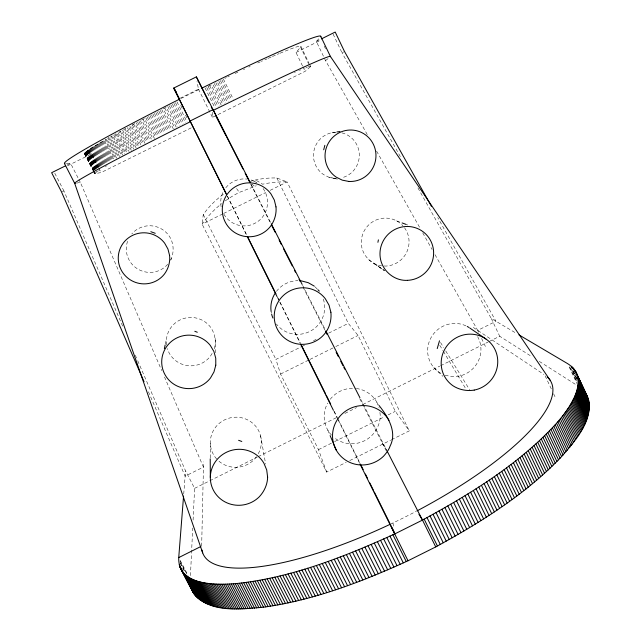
<?xml version="1.0" encoding="UTF-8"?>
<svg xmlns="http://www.w3.org/2000/svg" width="641" height="641" viewBox="0 0 641 641"><rect width="100%" height="100%" fill="white"/><g stroke="black" fill="none" stroke-linecap="round" stroke-linejoin="round"><path stroke-width="0.48" stroke-dasharray="3.21 2.4" d="M210.232 457.874L210.296 442.442M201.659 546.108L203.566 461.889M190.449 575.642L192.717 528.032M193.093 520.091L194.6 488.346L185.553 470.871L136.91 358.928M280.069 53.219A120.837 5.416 -26.4 0 1 300.557 47.146L310.14 67.017L305.124 71.343L212.427 117.335L212.804 111.39M183.727 494.067L185.553 470.871M223.276 194.391A86.631 86.158 -29.5 0 0 203.269 214.535L202.131 224.166L326.654 472.088L346.196 462.345M113.561 158.8L104.195 140.379C97.769 144.77 89.411 147.751 84.484 153.76L92.865 170.161M191.202 127.863L101.086 172.581L94.66 173.655L95.076 173.022M165.346 344.113L166.516 338.72M214.246 348.896C216.538 341.397 214.935 333.064 210.248 326.806A24.526 24.198 -3.1 0 0 166.572 345.042M170.714 260.254C174.384 252.217 174.007 242.474 168.615 235.247A23.541 23.3 20.5 0 0 131.822 233.909M258.267 453.716C262.57 446.344 262.177 437.042 258.091 429.654A25.592 25.031 -13.7 0 0 220.392 422.451A25.592 25.031 -13.7 0 0 217.74 460.11M170.65 259.781L171.387 258.411M212.147 353.415L210.392 356.236A24.526 24.198 -3.1 0 1 167.349 348.584M256.488 456.6L253.836 459.877A25.592 25.031 -13.7 0 1 218.421 460.751M302.52 65.951L296.014 52.482L300.557 47.138M367.277 134.578L325.556 60.615L316.334 41.409L320.115 37.434M325.556 60.615L328.288 58.427M95.373 172.774L95.974 172.333M400.321 156.58L342.118 52.987L343.632 51.841M96.214 172.173L97.36 171.411M97.688 171.203L98.418 170.746M99.227 170.258L99.659 169.993M116.71 158.207L106.879 138.849L105.076 139.882L114.443 158.311M119.579 156.66L109.723 137.246L107.808 138.32L117.199 156.813M105.044 166.868L105.693 166.5M122.599 155.042L112.72 135.571L110.709 136.693L120.123 155.242M106.358 166.131L107.039 165.747M126.405 151.893L116.95 133.232L114.803 134.41L124.699 153.928M131.365 150.395L121.437 130.772L119.162 132.014L129.081 151.605M136.156 147.975L126.173 128.216L123.777 129.506L133.713 149.169M145.01 143.376L134.995 123.505L131.133 125.556L141.132 145.387M154.465 138.504L144.433 118.537L141.677 119.979L151.276 139.049M222.715 213.926L202.131 224.166A99.98 99.243 -29.5 0 1 221.602 203.662M223.605 213.477L265.67 192.556M326.654 472.088L318.489 449.629L280.558 374.056L275.926 359.393L301.839 346.493M302.736 346.044L304.523 345.154M313.457 340.708L316.133 339.369M328.641 333.144L348.303 323.36L358.063 335.459L395.321 411.322L409.287 430.872L391.515 439.734M280.558 374.056L309.066 359.857M309.956 359.417L334.898 346.989M335.788 346.549L358.063 335.459M435.015 254.669L477.721 330.379L495.966 321.277L437.779 217.628M194.6 488.346L208.918 481.215M209.815 480.766L257.233 457.129M258.131 456.68L337.767 416.979M344.922 413.413L356.556 407.612M362.822 404.495L439.766 366.131M440.663 365.69L488.081 342.046M488.979 341.605L499.716 336.253L531.75 356.596M318.489 449.629L333.681 442.058M334.57 441.617L384.6 416.666M388.174 414.887L395.321 411.322M349.754 460.567L390.625 440.183M179.857 98.369L198.462 89.147L197.027 81.351M181.066 98.434L200.184 88.963M67.121 165.025L70.566 163.319L78.539 178.847M316.334 41.409L320.62 39.285M67.626 165.771L91.559 153.904L98.361 167.245M296.014 52.482L320.732 40.223M270.141 190.345L287.128 181.932L409.287 430.872M221.201 105.092L211.234 84.908L206.602 87.168L216.586 107.351M390.297 524.234L392.981 522.96A194.095 56.007 -26.4 0 0 416.017 511.414M225.247 200.897A99.98 99.243 -29.5 0 1 239.349 192.388L256.256 185.77M62.257 191.459L63.94 191.01L123.352 327.727M249.581 181.531L255.615 179.953A86.631 86.158 -29.5 0 1 276.832 177.99L287.128 181.932A99.98 99.243 -29.5 0 0 262.618 184.207L255.615 179.953M76.583 183.15L80.309 182.3L161.74 370.618M332.038 132.655L336.95 131.95M66.392 163.639L70.566 163.319M91.559 153.904L84.484 153.76M384.183 265.983L385.874 266.071A24.102 23.773 -54.3 0 0 403.461 226.425M336.028 132.222A23.148 22.908 -76.7 0 0 323.609 174.616L328.961 177.269L334.818 178.438M445.102 375.257L451.881 376.612L458.812 376.171A26.954 26.305 -43.3 0 0 477.649 336.661M381.651 265.855C372.621 264.837 365.074 257.802 362.301 249.309A24.102 23.773 -54.3 0 1 402.877 225.752M328.961 177.269L337.478 179.103M333.096 178.206L337.663 179.2M396.579 220.865L401.21 222.587M405.833 224.31L407.684 224.999M253.596 180.898L256.528 182.605M417.924 187.925L491.278 318.505L516.43 333.376M440.96 373.423L438.949 372.181A26.954 26.305 -43.3 0 1 431.449 336.91A26.954 26.305 -43.3 0 1 466.327 326.021M539.337 361.42L577.269 385.513M473.33 327.455L543.88 374.416M373.863 263.371L384.4 270.518M368.807 259.781L384.304 270.478M374.576 263.868L384.312 270.59M251.681 184.023L254.653 186.299M433.837 367.605L442.867 376.323M315.06 286.88L317.183 289.003M236.585 188.566L239.349 192.388M356.372 388.518A28.212 27.587 -28.8 0 1 376.804 402.123L378.462 404.615M440.527 342.486L443.636 347.542M445.711 350.915L469.541 389.656M359.705 398.582L382.34 443.099L386.731 450.319L360.362 398.59M439.774 345.291L442.843 350.411M443.356 351.268L465.839 388.855M376.604 151.116L420.288 228.565M422.74 232.915L432.066 249.445M263.082 188.518C269.196 196.907 268.948 208.982 262.506 217.091A23.501 23.469 69.8 0 1 223.437 213.413M180.113 560.242L187.957 575.209M180.065 561.131L186.996 574.368M180.506 562.942L185.602 572.669M180.057 562.982L184.696 571.844M54.789 173.254L63.94 191.01M78.979 179.712L80.309 182.3M89.644 149.217L98.746 167.045M98.818 168.134L101.086 172.581M89.203 149.513L98.297 167.325M88.787 149.802L97.865 167.589M88.386 150.074L97.456 167.838M88.001 150.347L97.063 168.086M87.641 150.603L96.687 168.319M87.296 150.851L96.334 168.551M86.976 151.092L96.006 168.767M86.671 151.316L95.685 168.968M86.391 151.54L95.397 169.168M86.126 151.749L96.471 171.996M85.878 151.949L94.411 168.655M85.654 152.141L94.628 169.705M85.453 152.326L94.411 169.865M85.261 152.494L94.211 170.009M85.093 152.654L94.035 170.153M84.949 152.814L93.874 170.282M84.82 152.959L93.29 169.528M84.708 153.087L93.482 170.226M93.923 171.083L95.237 173.655M84.62 153.215L93.33 170.25M93.77 171.107L95.084 173.679M84.548 153.327L93.209 170.258M93.538 171.115L94.964 173.687M84.468 153.528L93.017 170.25M93.298 170.931L94.772 173.687M93.298 170.987L94.628 173.615M251.24 184.536L270.79 222.884M302.616 285.317L325.356 329.915M250.615 184.015L270.534 223.188M303.129 287.296L324.851 330.027M382.34 443.099L386.379 451.032M103.337 140.876L112.688 159.272M102.496 141.365L112.287 160.611M101.679 141.837L111.454 161.067M100.869 142.31L110.196 160.643M100.084 142.767L109.403 161.083M99.323 143.215L108.633 161.508M98.57 143.664L108.313 162.806M97.841 144.097L107.135 162.349M97.136 144.521L106.414 162.75M96.438 144.938L105.717 163.143M95.765 145.347L105.036 163.527M95.116 145.739L104.371 163.904M94.483 146.132L103.73 164.272M93.866 146.509L103.105 164.633M93.274 146.885L102.496 164.977M92.697 147.246L101.911 165.322M92.136 147.598L101.342 165.65M91.599 147.935L100.797 165.971M91.078 148.271L100.268 166.283M90.581 148.6L99.764 166.588M90.101 148.912L99.275 166.876M118.048 132.623L127.96 152.197M115.869 133.825L125.764 153.359M113.753 134.995L123.192 153.6M111.702 136.132L121.574 155.587M108.762 137.783L118.609 157.181M105.965 139.369L115.789 158.704M133.689 124.194L143.272 143.183M132.407 124.875L141.981 143.856M129.867 126.229L139.866 146.044M129.057 127.759L138.616 146.693M127.391 127.559L137.382 147.342M124.963 128.865L134.947 148.608M122.599 130.147L132.535 149.786M120.292 131.397L130.219 151.004M150.066 115.596L160.114 135.612M148.64 116.341L158.688 136.341M147.23 117.071L157.269 137.062M145.819 117.808L155.867 137.783M143.047 119.258L152.646 138.344M140.315 120.692L150.347 140.619M138.969 121.397L148.992 141.316M137.631 122.102L147.654 142.006M136.301 122.808L146.324 142.695M164.769 108.033L174.825 128.144M173.318 128.905L163.263 108.802L166.275 107.263L176.331 127.383M161.764 109.571L171.379 128.785M160.274 110.332L169.889 129.546M158.792 111.093L168.407 130.299M157.317 111.855L166.932 131.044M155.851 112.608L165.899 132.663M154.393 113.361L164.441 133.408M152.935 114.106L162.99 134.145M203.269 214.535L275.926 359.393M151.492 114.851L161.548 134.882M180.73 105.444L182.477 108.954M185.529 115.092L186.843 117.72M176.996 101.839L187.044 121.998M175.45 102.616L185.497 122.776M173.911 103.393L183.959 123.545M172.373 104.171L182.429 124.314M170.843 104.948L180.89 125.083M169.312 105.725L179.368 125.852M167.79 106.494L177.845 126.622M227.403 196.082L246.985 235.535M277.697 297.4L300.397 343.127M334.217 411.266L337.334 417.539M337.775 418.437L360.034 463.267M209.695 85.662L219.663 105.837M208.149 86.415L218.124 106.598M205.056 87.921L215.039 108.113M198.462 89.147L212.427 117.335M227.339 196.274L246.865 235.688M277.497 297.496L279.268 301.078M279.716 301.975L300.132 343.175M333.865 411.258L337.863 419.318M338.304 420.216L359.609 463.211M276.832 177.99L348.303 323.36M223.372 79.059L233.284 99.195M221.882 79.78L231.369 99.043M220.376 80.502L229.871 99.772M218.869 81.223L228.797 101.382M217.78 82.833L227.291 102.111M215.833 82.689L225.776 102.856M214.302 83.426L224.254 103.594M213.205 85.045L222.731 104.339M300.901 46.336L308.898 62.93M309.323 63.804L310.581 66.424M302.953 66.856L305.124 71.343M324.258 46.088L325.508 48.684M477.721 330.379L478.579 332.182M481.591 338.48L486.327 348.392M333.088 34.093L342.118 52.987M491.278 318.505L499.716 336.253M545.138 375.858L551.917 390.201M553.608 393.79L555.306 397.372M574.841 372.99L576.067 375.61M573.35 370.634L577.036 378.486M573.158 371.131L576.98 379.28M572.429 370.562L577.092 380.498M570.819 368.206L576.748 380.826M569.609 366.78L576.788 382.068M569.264 367.205L576.844 383.358M135.315 355.258L136.509 358.007M148.416 391.763L185.129 476.199L203.445 467.073L164.521 377.044M327.775 430.063L329.73 434.67M376.804 402.123L379.143 407.94M323.304 299.099C326.221 307.351 324.458 316.83 319.162 323.745A27.042 26.762 -29.4 0 1 276.423 324.05M260.599 435.688L265.654 464.06M392.981 522.96L393.83 528.472M379.905 412.395C381.395 420.873 377.533 429.47 371.796 435.576A28.212 27.587 -28.8 0 1 334.177 437.587M215.16 338.344L215.825 353.656M307.84 67.025A120.572 3.213 -26.4 0 1 310.14 67.017M294.491 72.569A120.572 3.213 -26.4 0 1 295.269 72.225M298.858 70.662A120.572 3.213 -26.4 0 1 299.523 70.374M300.164 70.101A120.572 3.213 -26.4 0 1 300.789 69.837M304.619 68.25A120.572 3.213 -26.4 0 1 305.092 68.066M305.973 67.722A120.572 3.213 -26.4 0 1 307.151 67.273M224.871 78.346A120.837 5.416 -26.4 0 1 226.353 77.633M227.827 76.936A120.837 5.416 -26.4 0 1 229.294 76.239M235.079 73.499A120.837 5.416 -26.4 0 1 237.915 72.169M243.46 69.573A120.837 5.416 -26.4 0 1 244.822 68.94M248.828 67.081A120.837 5.416 -26.4 0 1 250.142 66.48M257.746 63.01A120.837 5.416 -26.4 0 1 260.166 61.913M261.36 61.376A120.837 5.416 -26.4 0 1 262.53 60.855M264.837 59.821A120.837 5.416 -26.4 0 1 267.081 58.828M268.178 58.339A120.837 5.416 -26.4 0 1 271.375 56.937M272.409 56.488A120.837 5.416 -26.4 0 1 276.383 54.781M277.329 54.373A120.837 5.416 -26.4 0 1 279.172 53.596M221.113 206.803A23.501 23.469 69.8 0 1 223.397 191.443M225.808 187.757A23.501 23.469 69.8 0 1 246.833 179.063M251.128 179.977A23.501 23.469 69.8 0 1 256.696 182.549M271.415 313.233A27.042 26.762 -29.4 0 1 271.079 311.262M276.447 291.351A27.042 26.762 -29.4 0 1 297.929 280.694M331.541 435.135A28.212 27.587 -28.8 0 1 327.679 403.085M330.219 399.263A28.212 27.587 -28.8 0 1 355.451 388.422M167.71 264.284A23.541 23.3 20.5 0 1 127.815 240.615M341.982 132.887A23.148 22.908 -76.7 0 1 341.741 177.821"/><path stroke-width="0.96" d="M210.224 458.836L210.328 477.569M183.566 496.054L178.735 557.598C177.709 585.986 215.865 585.001 235.263 583.671C291.086 578.014 343.985 556.965 394.68 533.977L422.491 520.083C470.831 493.602 519.098 464.324 556.572 423.26C569.264 408.806 591.587 378.599 567.573 363.607L518.986 334.89M180.65 568.687L192.949 592.156C208.629 613.798 240.319 609.062 263.515 607.203C313.93 600.192 361.949 581.756 408.021 560.771L435.744 546.917C481.062 522.119 525.74 494.259 561.596 456.6C575.746 440.063 597.7 416.281 585.594 393.133M323.697 149.786L324.851 145.323M377.91 242.322L378.406 239.854M164.368 348.608L165.146 345.01M439.494 340.804L437.226 348.592M178.735 557.598L200.777 546.549M201.923 88.105L203.798 87.168A143.047 6.418 -26.4 0 1 320.604 36.817M250.335 182.749L196.362 76.872L173.735 88.065L226.449 194.479M65.406 165.883L51.633 172.709L61.408 191.675L144.025 381.667M321.478 38.861L335.203 32.05L344.385 51.272L431.425 206.306M336.95 131.95L339.89 131.525M150.819 231.689L155.242 233.308M238.604 440.303L241.801 441.465M402.131 222.932L405.833 224.31M194.8 331.277L197.308 332.246M314.346 286.174L308.257 282.697L301.454 280.91A27.042 26.762 -29.4 0 0 299.7 280.742M469.749 328L485.894 338.977M317.888 289.708L319.306 291.118M176.523 92.584L173.735 88.065L226.073 193.39M330.379 56.416L550.194 380.353M379.015 405.441C387.693 416.338 397.372 431.762 390.201 445.856C388.927 449.854 386.323 453.107 383.566 456.192A30.271 29.542 -28.8 0 1 339.241 454.453A30.271 29.542 -28.8 0 1 345.803 410.985A30.271 29.542 -28.8 0 1 388.975 420.36M418.926 514.274L422.491 520.083L435.744 546.917M197.829 581.275L210.28 605.096M196.651 580.906L209.086 604.671M195.513 580.514L207.916 604.223M194.407 580.097L206.795 603.758M193.35 579.664L205.705 603.269M192.324 579.216L204.655 602.764M191.339 578.743L203.646 602.236M190.393 578.246L202.668 601.691M189.48 577.733L201.731 601.13M188.606 577.204L200.833 600.545M187.773 576.652L199.976 599.944M186.972 576.091L199.151 599.327M186.21 575.498L198.365 598.686M185.489 574.897L197.612 598.029M184.808 574.272L196.899 597.356M184.159 573.639L196.226 596.659M179.216 564.681L182.381 570.714M183.542 572.982L195.585 595.954M179.432 565.514L194.984 595.225M179.68 566.332L194.423 594.479M179.969 567.133L193.894 593.726M218.277 584.199L231.064 608.742M216.57 584.135L229.334 608.63M214.903 584.047L227.643 608.493M213.277 583.943L225.993 608.333M211.682 583.815L224.374 608.149M210.128 583.655L222.796 607.948M208.605 583.478L221.257 607.716M207.123 583.286L219.751 607.468M205.681 583.062L218.285 607.195M204.279 582.821L216.858 606.899M202.909 582.549L215.472 606.578M201.586 582.268L214.118 606.242M200.296 581.956L212.804 605.881M199.039 581.627L211.522 605.497M235.263 583.671L248.227 608.662M233.228 583.831L246.176 608.766M231.233 583.959L244.165 608.854M229.278 584.063L242.186 608.91M227.355 584.143L240.247 608.942M225.464 584.207L238.332 608.95M223.613 584.239L236.465 608.934M221.794 584.247L234.63 608.894M220.015 584.231L232.827 608.83M192.949 592.156L191.483 588.839M215.729 115.749L225.72 135.059M252.722 581.531L265.831 606.891M250.423 581.884L263.515 607.203M248.155 582.212L261.232 607.484M245.928 582.517L258.988 607.748M243.724 582.797L256.769 607.98M241.553 583.054L254.581 608.189M239.422 583.286L252.426 608.373M237.322 583.494L250.31 608.525M269.685 578.326L282.897 603.99M267.177 578.863L280.373 604.487M264.693 579.368L277.874 604.952M262.233 579.849L275.406 605.392M259.813 580.305L272.97 605.801M257.418 580.738L270.558 606.194M255.054 581.147L268.178 606.554M387.188 451.2L422.491 520.083M288.049 573.887L301.342 599.832M285.349 574.6L298.634 600.505M282.673 575.281L295.942 601.146M280.021 575.938L293.282 601.771M277.401 576.58L290.645 602.364M64.437 163.415L74.701 183.39L202.708 552.903M274.797 577.188L288.033 602.933M272.233 577.773L285.453 603.477M301.919 569.969L315.26 596.082M299.107 570.802L312.431 596.883M296.302 571.612L309.627 597.66M293.53 572.389L306.847 598.406M290.782 573.15L304.082 599.135M271.247 223.781L302.167 284.428M325.804 330.804L359.905 397.692M226.626 136.829L242.923 168.879M245.183 173.334L249.261 181.347M271.439 224.967L275.061 232.09M279.131 240.103L281.399 244.558M283.659 249.012L292.264 265.927M294.523 270.374L295.429 272.161M299.051 279.284L299.956 281.062M325.756 331.806L327.118 334.482M336.172 352.286L338.432 356.741M340.7 361.187L342.959 365.642M343.864 367.421L344.77 369.2M319.266 564.457L332.639 590.77M316.325 565.434L329.698 591.715M313.409 566.388L326.774 592.637M310.508 567.317L323.865 593.534M307.624 568.222L320.981 594.415M304.763 569.104L318.112 595.265M334.193 559.224L347.582 585.674M331.181 560.314L344.57 586.739M328.176 561.388L341.565 587.781M325.187 562.429L338.576 588.799M322.223 563.455L335.596 589.8M349.449 553.431L362.846 580.001M346.38 554.633L359.777 581.179M343.312 555.811L356.708 582.332M340.259 556.973L353.656 583.47M337.222 558.111L350.611 584.584M364.937 547.126L378.326 573.783M361.82 548.424L375.217 575.073M358.72 549.706L372.117 576.331M355.619 550.972L369.016 577.581M352.534 552.213L365.931 578.799M380.538 540.331L393.911 567.069M377.413 541.725L390.786 568.447M374.288 543.103L387.669 569.809M371.171 544.457L384.552 571.155M368.046 545.803L381.435 572.477M226.177 135.94L213.052 109.619L190.048 121.029L190.465 121.662A142.743 3.806 -26.4 0 0 170.145 131.862L168.335 132.775A142.743 3.806 -26.4 0 0 75.285 183.438M174.616 89.283L179.672 99.435M392.028 527.719L394.632 532.951M360.058 464.108L408.021 560.771M392.853 534.666L406.202 561.444M389.912 536.036L403.269 562.814M386.787 537.487L400.152 564.248M383.663 538.913L397.027 565.666M247.434 236.433L275.918 293.81M301.286 344.914L325.316 393.334M326.205 395.128L330.66 404.094M360.474 464.164L363.143 469.541M365.37 474.028L367.597 478.507M369.825 482.993L373.382 490.165M374.272 491.959L389.848 523.336M424.126 519.05L437.37 545.868M196.362 76.872L209.014 102.424M211.226 106.903L212.115 108.698M247.314 236.585L277.048 296.599M300.573 344.073L333.424 410.36M439.013 510.965L452.193 537.767M436.024 512.616L449.221 539.434M433.028 514.266L446.24 541.076M430.015 515.901L443.235 542.719M426.986 517.527L440.223 544.345M453.676 502.552L466.784 529.322M450.783 504.251L463.908 531.028M447.867 505.941L461.007 532.727M444.934 507.624L458.083 534.418M441.978 509.299L455.15 536.1M467.85 493.971L480.87 520.676M465.054 495.701L478.098 522.423M462.241 497.424L475.302 524.154M459.413 499.139L472.481 525.884M456.552 500.845L469.645 527.607M481.423 485.285L494.355 511.903M478.763 487.024L491.711 513.665M476.071 488.771L489.035 515.428M473.354 490.509L486.343 517.183M470.614 492.24L483.618 518.93M496.815 474.797L509.619 501.294M494.323 476.551L507.151 503.065M491.799 478.298L504.651 504.836M489.251 480.045L502.119 506.606M486.671 481.792L499.555 508.377M484.059 483.538L496.967 510.14M508.802 466.087L521.494 492.448M506.47 467.826L519.186 494.211M504.106 469.565L516.846 495.982M501.711 471.311L514.467 497.753M499.275 473.05L512.063 499.523M522.078 455.743L534.626 481.92M320.732 36.289L330.411 56.456M519.955 457.45L532.527 483.659M517.792 459.172L530.395 485.413M515.596 460.895L528.216 487.16M513.369 462.618L526.013 488.923M511.101 464.348L523.769 490.677M535.924 443.941L548.295 469.877M534.057 445.607L546.461 471.576M532.15 447.274L544.578 473.282M530.211 448.956L542.663 474.997M528.232 450.639L540.708 476.712M526.221 452.338L538.72 478.442M524.17 454.036L536.693 480.173M547.879 432.579L560.074 458.227M546.292 434.165L558.511 459.861M544.658 435.776L556.909 461.504M542.991 437.386L555.266 463.163M541.284 439.013L553.584 464.829M539.53 440.647L551.861 466.504M537.743 442.29L550.098 468.186M560.362 418.781L572.317 444.037M559.144 420.264L571.123 445.559M557.878 421.754L569.881 447.106M556.572 423.26L568.599 448.652M555.226 424.783L567.285 450.222M553.832 426.321L565.923 451.801M552.406 427.868L564.521 453.387M550.94 429.422L563.078 454.99M549.425 430.992L561.596 456.6M571.852 402.171L583.478 426.842M571.123 403.469L582.773 428.196M570.346 404.783L582.028 429.558M569.537 406.114L581.243 430.936M568.679 407.46L580.409 432.33M567.782 408.822L579.544 433.741M566.844 410.2L578.639 435.167M565.867 411.586L577.685 436.609M564.849 412.996L576.692 438.067M563.792 414.423L575.658 439.542M562.694 415.857L574.584 441.024M561.548 417.315L573.471 442.522M575.706 371.564L587.725 397.132M575.273 370.835L588.342 398.87M574.801 370.129L585.177 392.244M574.304 369.44L575.546 372.084M577.196 375.618L588.598 399.768M577.805 377.204L588.815 400.681M573.767 368.767L575.009 371.411M573.198 368.11L574.024 369.873M577.958 378.086L588.999 401.619M578.078 378.983L589.143 402.572M572.597 367.477L573.423 369.232M578.166 379.905L589.255 403.542M571.964 366.868L572.79 368.615M578.214 380.842L589.335 404.535M571.299 366.267L572.125 368.014M578.23 381.804L589.367 405.545M578.198 382.781L589.367 406.578M578.142 383.775L589.335 407.628M578.038 384.792L589.255 408.694M577.902 385.818L589.143 409.775M577.725 386.876L588.999 410.881M577.509 387.941L588.807 412.003M577.253 389.031L588.582 413.141M576.956 390.137L588.31 414.302M576.628 391.258L588.005 415.472M576.259 392.404L587.661 416.666M575.842 393.558L587.284 417.884M575.394 394.736L586.86 419.11M574.905 395.93L586.395 420.36M574.376 397.148L585.89 421.618M573.807 398.373L585.345 422.9M573.198 399.623L584.768 424.198M572.541 400.889L584.143 425.512M394.68 533.977L390.297 524.234A194.095 56.007 -26.4 0 1 201.939 550.01M330.115 435.592L336.365 450.335M190.962 587.092L191.21 587.973M547.238 376.924A194.095 56.007 -26.4 0 1 416.89 510.957M213.004 110.484A142.743 3.806 -26.4 0 1 330.291 56.745M64.989 163.703A143.047 6.418 -26.4 0 1 157.181 110.5L158.992 109.579A143.047 6.418 -26.4 0 1 179.328 99.291M272.898 318.016A27.042 26.762 -29.4 0 1 271.64 314.21M271.079 311.262A27.042 26.762 -29.4 0 1 275.422 292.785M467.217 326.469A26.954 26.305 -43.3 0 1 468.932 327.463M330.892 312.255C331.653 319.691 329.73 327.214 325.171 333.16A28.525 28.204 -29.5 0 1 283.354 337.014A28.525 28.204 -29.5 0 1 283.562 295.301A28.525 28.204 -29.5 0 1 325.34 298.762L329.017 305.14L330.892 312.255M169.601 255.487C170.306 262.177 168.319 268.908 164.28 274.244A25.792 25.512 18.7 0 1 126.389 276.848A25.792 25.512 18.7 0 1 126.846 239.181A25.792 25.512 18.7 0 1 164.657 243.187L167.942 249.02L169.601 255.487M275.991 206.875C276.664 213.934 274.516 221.017 270.254 226.65A26.954 26.938 86.9 0 1 230.608 229.302A26.954 26.938 86.9 0 1 231.441 189.56A26.954 26.938 86.9 0 1 270.935 193.87L274.316 200.04L275.991 206.875M267.626 477.16C267.465 484.548 264.18 491.663 259.116 496.967A28.693 27.956 -14.2 0 1 216.914 495.421A28.693 27.956 -14.2 0 1 222.715 454.445A28.693 27.956 -14.2 0 1 263.9 463.187L266.704 469.925L267.626 477.16M215.785 365.186L213.99 371.924L210.488 377.982A27.146 26.73 -4.3 0 1 170.618 381.724A27.146 26.73 -4.3 0 1 170.426 342.294A27.146 26.73 -4.3 0 1 210.328 345.467L213.894 351.492L215.753 358.215L215.785 365.186M474.22 390.089C466.993 391.298 459.317 389.848 453.147 385.874A28.637 27.892 -43 0 1 451.376 341.156A28.637 27.892 -43 0 1 495.164 349.906A28.637 27.892 -43 0 1 474.22 390.089M407.532 280.333C395.673 281.079 384.56 272.77 381.099 261.528A27.098 26.666 -53.1 0 1 401.402 227.106A27.098 26.666 -53.1 0 1 433.452 249.902A27.098 26.666 -53.1 0 1 407.532 280.333M348.72 181.427L342.214 180.129L336.269 177.172A25.752 25.456 -74.7 0 1 335.515 135.027A25.752 25.456 -74.7 0 1 374.985 148.504A25.752 25.456 -74.7 0 1 348.72 181.427"/></g></svg>
